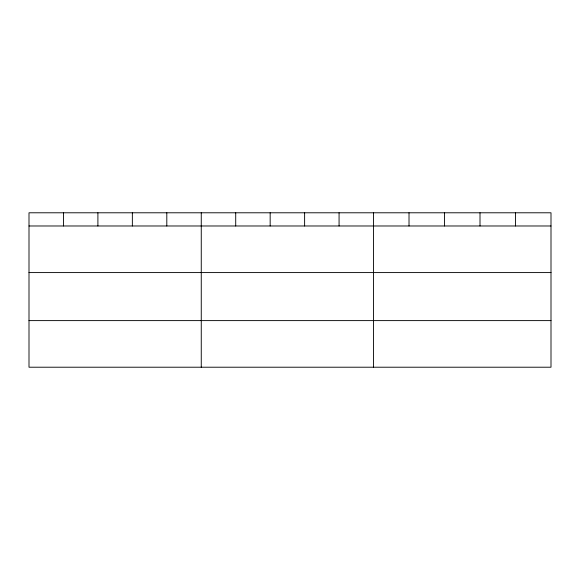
<?xml version="1.0" encoding="UTF-8"?>
<svg xmlns="http://www.w3.org/2000/svg" width="580" height="580" viewBox="0 0 580 580"><rect width="100%" height="100%" fill="white"/><g stroke="black" fill="none" stroke-linecap="round" stroke-linejoin="round"><path stroke-width="0.87" d="M551 272.586L551 212.787L29 212.787L29 367.212L551 367.212L551 272.586L29 272.586M29 225.982L551 225.982M29 320.61L551 320.61M515.504 212.787L515.504 225.982M480.008 212.787L480.008 225.982M444.512 212.787L444.512 225.982M409.016 212.787L409.016 225.982M373.52 212.787L373.52 367.212M339.068 212.787L339.068 225.982M304.616 212.787L304.616 225.982M270.164 212.787L270.164 225.982M235.712 212.787L235.712 225.982M201.26 212.787L201.26 367.212M166.808 212.787L166.808 225.982M132.356 212.787L132.356 225.982M97.904 212.787L97.904 225.982M63.452 212.787L63.452 225.982"/></g></svg>
